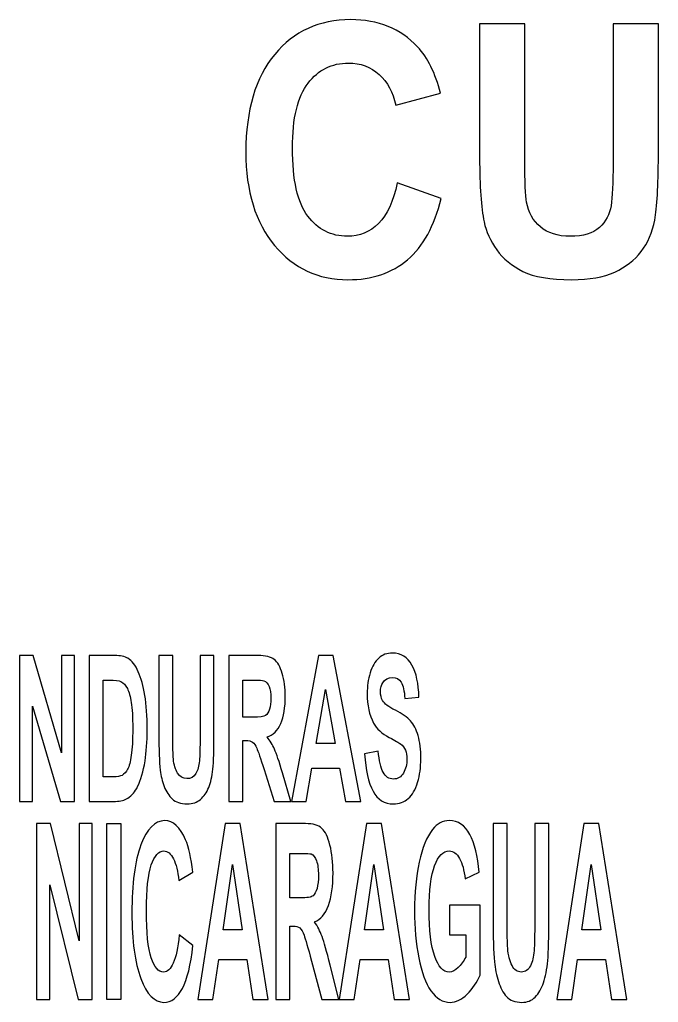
# Model space of a CAD drawing. Header units: centimetres. Extents: x -12.1 to 12.1, y -5 to 6.2.
# Drawn here: x -9.052 to -8.375, y 0.581 to 1.622 of the extents above; entities that cross this region are included whole.
import ezdxf

# ---------------------------------------------------------------- set-up
doc = ezdxf.new("R2010")
doc.units = ezdxf.units.CM
doc.header["$MEASUREMENT"] = 0
doc.layers.add('Layer 1', color=7, linetype='Continuous')

msp = doc.modelspace()

# ---------------------------------------------------------------- linework, layer by layer
at = {"layer": 'Layer 1', "color": 250}
for points, knots in [([(-8.65151, 1.44887), (-8.65151, 1.44887), (-8.605, 1.43233), (-8.605, 1.43233), (-8.605, 1.43233), (-8.61211, 1.40324), (-8.62399, 1.38167), (-8.64055, 1.36754), (-8.64055, 1.36754), (-8.65715, 1.35342), (-8.67818, 1.34637), (-8.70369, 1.34637), (-8.70369, 1.34637), (-8.73522, 1.34637), (-8.76116, 1.35845), (-8.78146, 1.38263), (-8.78146, 1.38263), (-8.80179, 1.4068), (-8.81192, 1.43985), (-8.81192, 1.48175), (-8.81192, 1.48175), (-8.81192, 1.5261), (-8.80173, 1.56054), (-8.78132, 1.58506), (-8.78132, 1.58506), (-8.76091, 1.60958), (-8.73406, 1.62187), (-8.70078, 1.62187), (-8.70078, 1.62187), (-8.67169, 1.62187), (-8.6481, 1.61226), (-8.62993, 1.59298), (-8.62993, 1.59298), (-8.61916, 1.5816), (-8.61106, 1.56523), (-8.60565, 1.54392), (-8.60565, 1.54392), (-8.60565, 1.54392), (-8.65313, 1.53119), (-8.65313, 1.53119), (-8.65313, 1.53119), (-8.65593, 1.54499), (-8.66182, 1.55591), (-8.6707, 1.56389), (-8.6707, 1.56389), (-8.6796, 1.5719), (-8.69044, 1.57589), (-8.7032, 1.57589), (-8.7032, 1.57589), (-8.72081, 1.57589), (-8.73511, 1.56879), (-8.74606, 1.55463), (-8.74606, 1.55463), (-8.75704, 1.54045), (-8.76251, 1.5175), (-8.76251, 1.48577), (-8.76251, 1.48577), (-8.76251, 1.45207), (-8.75712, 1.42808), (-8.74631, 1.41382), (-8.74631, 1.41382), (-8.73552, 1.39949), (-8.72145, 1.39235), (-8.70415, 1.39235), (-8.70415, 1.39235), (-8.69142, 1.39235), (-8.68045, 1.39689), (-8.67128, 1.40598), (-8.67128, 1.40598), (-8.66207, 1.41506), (-8.65549, 1.42937), (-8.65151, 1.44887)], [0, 0, 0, 0, 0.0526316, 0.0526316, 0.0526316, 0.0526316, 0.1052632, 0.1052632, 0.1052632, 0.1052632, 0.1578947, 0.1578947, 0.1578947, 0.1578947, 0.2105263, 0.2105263, 0.2105263, 0.2105263, 0.2631579, 0.2631579, 0.2631579, 0.2631579, 0.3157895, 0.3157895, 0.3157895, 0.3157895, 0.3684211, 0.3684211, 0.3684211, 0.3684211, 0.4210526, 0.4210526, 0.4210526, 0.4210526, 0.4736842, 0.4736842, 0.4736842, 0.4736842, 0.5263158, 0.5263158, 0.5263158, 0.5263158, 0.5789474, 0.5789474, 0.5789474, 0.5789474, 0.6315789, 0.6315789, 0.6315789, 0.6315789, 0.6842105, 0.6842105, 0.6842105, 0.6842105, 0.7368421, 0.7368421, 0.7368421, 0.7368421, 0.7894737, 0.7894737, 0.7894737, 0.7894737, 0.8421053, 0.8421053, 0.8421053, 0.8421053, 0.8947368, 0.8947368, 0.8947368, 0.8947368, 1, 1, 1, 1]), ([(-8.56415, 1.61732), (-8.56415, 1.61732), (-8.51619, 1.61732), (-8.51619, 1.61732), (-8.51619, 1.61732), (-8.51619, 1.61732), (-8.51619, 1.47304), (-8.51619, 1.47304), (-8.51619, 1.47304), (-8.51619, 1.45015), (-8.51561, 1.4353), (-8.51441, 1.42849), (-8.51441, 1.42849), (-8.51238, 1.4176), (-8.50748, 1.40886), (-8.49974, 1.40225), (-8.49974, 1.40225), (-8.49202, 1.39564), (-8.48146, 1.39235), (-8.46806, 1.39235), (-8.46806, 1.39235), (-8.45446, 1.39235), (-8.44418, 1.39547), (-8.43728, 1.4017), (-8.43728, 1.4017), (-8.43035, 1.40793), (-8.42619, 1.41561), (-8.42479, 1.4247), (-8.42479, 1.4247), (-8.42339, 1.43379), (-8.42269, 1.44887), (-8.42269, 1.46995), (-8.42269, 1.46995), (-8.42269, 1.46995), (-8.42269, 1.61732), (-8.42269, 1.61732), (-8.42269, 1.61732), (-8.42269, 1.61732), (-8.37473, 1.61732), (-8.37473, 1.61732), (-8.37473, 1.61732), (-8.37473, 1.61732), (-8.37473, 1.47741), (-8.37473, 1.47741), (-8.37473, 1.47741), (-8.37473, 1.4454), (-8.37602, 1.42281), (-8.37861, 1.40962), (-8.37861, 1.40962), (-8.3812, 1.3964), (-8.38597, 1.38525), (-8.39296, 1.37616), (-8.39296, 1.37616), (-8.39992, 1.36711), (-8.40924, 1.35983), (-8.42091, 1.35444), (-8.42091, 1.35444), (-8.43259, 1.34905), (-8.44779, 1.34637), (-8.46657, 1.34637), (-8.46657, 1.34637), (-8.48929, 1.34637), (-8.5065, 1.34928), (-8.5182, 1.35519), (-8.5182, 1.35519), (-8.52993, 1.36105), (-8.53923, 1.36868), (-8.54601, 1.37808), (-8.54601, 1.37808), (-8.5528, 1.38746), (-8.55731, 1.39733), (-8.55943, 1.40761), (-8.55943, 1.40761), (-8.56258, 1.4229), (-8.56415, 1.4454), (-8.56415, 1.47523), (-8.56415, 1.47523), (-8.56415, 1.47523), (-8.56415, 1.61732), (-8.56415, 1.61732)], [0, 0, 0, 0, 0.047619, 0.047619, 0.047619, 0.047619, 0.0952381, 0.0952381, 0.0952381, 0.0952381, 0.1428571, 0.1428571, 0.1428571, 0.1428571, 0.1904762, 0.1904762, 0.1904762, 0.1904762, 0.2380952, 0.2380952, 0.2380952, 0.2380952, 0.2857143, 0.2857143, 0.2857143, 0.2857143, 0.3333333, 0.3333333, 0.3333333, 0.3333333, 0.3809524, 0.3809524, 0.3809524, 0.3809524, 0.4285714, 0.4285714, 0.4285714, 0.4285714, 0.4761905, 0.4761905, 0.4761905, 0.4761905, 0.5238095, 0.5238095, 0.5238095, 0.5238095, 0.5714286, 0.5714286, 0.5714286, 0.5714286, 0.6190476, 0.6190476, 0.6190476, 0.6190476, 0.6666667, 0.6666667, 0.6666667, 0.6666667, 0.7142857, 0.7142857, 0.7142857, 0.7142857, 0.7619048, 0.7619048, 0.7619048, 0.7619048, 0.8095238, 0.8095238, 0.8095238, 0.8095238, 0.8571429, 0.8571429, 0.8571429, 0.8571429, 0.9047619, 0.9047619, 0.9047619, 0.9047619, 1, 1, 1, 1]), ([(-9.05169, 0.79375), (-9.05169, 0.79375), (-9.05169, 0.94823), (-9.05169, 0.94823), (-9.05169, 0.94823), (-9.05169, 0.94823), (-9.0373, 0.94823), (-9.0373, 0.94823), (-9.0373, 0.94823), (-9.0373, 0.94823), (-9.00731, 0.8451), (-9.00731, 0.8451), (-9.00731, 0.8451), (-9.00731, 0.8451), (-9.00731, 0.94823), (-9.00731, 0.94823), (-9.00731, 0.94823), (-9.00731, 0.94823), (-8.99357, 0.94823), (-8.99357, 0.94823), (-8.99357, 0.94823), (-8.99357, 0.94823), (-8.99357, 0.79375), (-8.99357, 0.79375), (-8.99357, 0.79375), (-8.99357, 0.79375), (-9.00838, 0.79375), (-9.00838, 0.79375), (-9.00838, 0.79375), (-9.00838, 0.79375), (-9.03794, 0.8945), (-9.03794, 0.8945), (-9.03794, 0.8945), (-9.03794, 0.8945), (-9.03794, 0.79375), (-9.03794, 0.79375), (-9.03794, 0.79375), (-9.03794, 0.79375), (-9.05169, 0.79375), (-9.05169, 0.79375)], [0, 0, 0, 0, 0.0909091, 0.0909091, 0.0909091, 0.0909091, 0.1818182, 0.1818182, 0.1818182, 0.1818182, 0.2727273, 0.2727273, 0.2727273, 0.2727273, 0.3636364, 0.3636364, 0.3636364, 0.3636364, 0.4545455, 0.4545455, 0.4545455, 0.4545455, 0.5454545, 0.5454545, 0.5454545, 0.5454545, 0.6363636, 0.6363636, 0.6363636, 0.6363636, 0.7272727, 0.7272727, 0.7272727, 0.7272727, 0.8181818, 0.8181818, 0.8181818, 0.8181818, 1, 1, 1, 1]), ([(-8.97796, 0.94823), (-8.97796, 0.94823), (-8.95094, 0.94823), (-8.95094, 0.94823), (-8.95094, 0.94823), (-8.94482, 0.94823), (-8.94019, 0.94724), (-8.93699, 0.94526), (-8.93699, 0.94526), (-8.93271, 0.94261), (-8.92901, 0.93786), (-8.92595, 0.93105), (-8.92595, 0.93105), (-8.9229, 0.92424), (-8.92057, 0.91588), (-8.91897, 0.90604), (-8.91897, 0.90604), (-8.91736, 0.89616), (-8.91655, 0.884), (-8.91655, 0.86953), (-8.91655, 0.86953), (-8.91655, 0.8568), (-8.9173, 0.84585), (-8.91879, 0.83665), (-8.91879, 0.83665), (-8.92065, 0.82541), (-8.92328, 0.81632), (-8.92665, 0.80936), (-8.92665, 0.80936), (-8.92921, 0.8041), (-8.93268, 0.79999), (-8.93704, 0.79701), (-8.93704, 0.79701), (-8.9403, 0.79486), (-8.94465, 0.79375), (-8.95015, 0.79375), (-8.95015, 0.79375), (-8.95015, 0.79375), (-8.97796, 0.79375), (-8.97796, 0.79375), (-8.97796, 0.79375), (-8.97796, 0.79375), (-8.97796, 0.94823), (-8.97796, 0.94823)], [0, 0, 0, 0, 0.0833333, 0.0833333, 0.0833333, 0.0833333, 0.1666667, 0.1666667, 0.1666667, 0.1666667, 0.25, 0.25, 0.25, 0.25, 0.3333333, 0.3333333, 0.3333333, 0.3333333, 0.4166667, 0.4166667, 0.4166667, 0.4166667, 0.5, 0.5, 0.5, 0.5, 0.5833333, 0.5833333, 0.5833333, 0.5833333, 0.6666667, 0.6666667, 0.6666667, 0.6666667, 0.75, 0.75, 0.75, 0.75, 0.8333333, 0.8333333, 0.8333333, 0.8333333, 1, 1, 1, 1]), ([(-8.90411, 0.94823), (-8.90411, 0.94823), (-8.88932, 0.94823), (-8.88932, 0.94823), (-8.88932, 0.94823), (-8.88932, 0.94823), (-8.88932, 0.86457), (-8.88932, 0.86457), (-8.88932, 0.86457), (-8.88932, 0.85129), (-8.88914, 0.84268), (-8.88877, 0.83875), (-8.88877, 0.83875), (-8.88813, 0.83246), (-8.88661, 0.82736), (-8.88423, 0.82352), (-8.88423, 0.82352), (-8.88186, 0.81971), (-8.8786, 0.81778), (-8.87447, 0.81778), (-8.87447, 0.81778), (-8.87028, 0.81778), (-8.86711, 0.81958), (-8.86501, 0.82322), (-8.86501, 0.82322), (-8.86285, 0.82684), (-8.86157, 0.83126), (-8.86113, 0.83654), (-8.86113, 0.83654), (-8.86073, 0.8418), (-8.86046, 0.85057), (-8.86046, 0.86277), (-8.86046, 0.86277), (-8.86046, 0.86277), (-8.86046, 0.94823), (-8.86046, 0.94823), (-8.86046, 0.94823), (-8.86046, 0.94823), (-8.8457, 0.94823), (-8.8457, 0.94823), (-8.8457, 0.94823), (-8.8457, 0.94823), (-8.8457, 0.86711), (-8.8457, 0.86711), (-8.8457, 0.86711), (-8.8457, 0.84853), (-8.84607, 0.83545), (-8.84689, 0.82779), (-8.84689, 0.82779), (-8.84768, 0.82013), (-8.84916, 0.81367), (-8.85132, 0.80843), (-8.85132, 0.80843), (-8.85345, 0.80313), (-8.85633, 0.79894), (-8.85994, 0.79583), (-8.85994, 0.79583), (-8.86352, 0.79268), (-8.86821, 0.79114), (-8.87403, 0.79114), (-8.87403, 0.79114), (-8.88102, 0.79114), (-8.88632, 0.79282), (-8.88993, 0.79626), (-8.88993, 0.79626), (-8.89357, 0.79964), (-8.89639, 0.80406), (-8.89852, 0.80951), (-8.89852, 0.80951), (-8.90062, 0.81495), (-8.90201, 0.82066), (-8.90266, 0.82666), (-8.90266, 0.82666), (-8.90361, 0.83549), (-8.90411, 0.84853), (-8.90411, 0.86583), (-8.90411, 0.86583), (-8.90411, 0.86583), (-8.90411, 0.94823), (-8.90411, 0.94823)], [0, 0, 0, 0, 0.047619, 0.047619, 0.047619, 0.047619, 0.0952381, 0.0952381, 0.0952381, 0.0952381, 0.1428571, 0.1428571, 0.1428571, 0.1428571, 0.1904762, 0.1904762, 0.1904762, 0.1904762, 0.2380952, 0.2380952, 0.2380952, 0.2380952, 0.2857143, 0.2857143, 0.2857143, 0.2857143, 0.3333333, 0.3333333, 0.3333333, 0.3333333, 0.3809524, 0.3809524, 0.3809524, 0.3809524, 0.4285714, 0.4285714, 0.4285714, 0.4285714, 0.4761905, 0.4761905, 0.4761905, 0.4761905, 0.5238095, 0.5238095, 0.5238095, 0.5238095, 0.5714286, 0.5714286, 0.5714286, 0.5714286, 0.6190476, 0.6190476, 0.6190476, 0.6190476, 0.6666667, 0.6666667, 0.6666667, 0.6666667, 0.7142857, 0.7142857, 0.7142857, 0.7142857, 0.7619048, 0.7619048, 0.7619048, 0.7619048, 0.8095238, 0.8095238, 0.8095238, 0.8095238, 0.8571429, 0.8571429, 0.8571429, 0.8571429, 0.9047619, 0.9047619, 0.9047619, 0.9047619, 1, 1, 1, 1]), ([(-8.83004, 0.79375), (-8.83004, 0.79375), (-8.83004, 0.94823), (-8.83004, 0.94823), (-8.83004, 0.94823), (-8.83004, 0.94823), (-8.79894, 0.94823), (-8.79894, 0.94823), (-8.79894, 0.94823), (-8.7911, 0.94823), (-8.7854, 0.94684), (-8.78184, 0.94407), (-8.78184, 0.94407), (-8.77832, 0.94131), (-8.77547, 0.93635), (-8.77334, 0.92925), (-8.77334, 0.92925), (-8.77118, 0.92217), (-8.77014, 0.91405), (-8.77014, 0.90493), (-8.77014, 0.90493), (-8.77014, 0.89334), (-8.77174, 0.88377), (-8.77497, 0.87622), (-8.77497, 0.87622), (-8.7782, 0.86865), (-8.78306, 0.86391), (-8.78947, 0.86193), (-8.78947, 0.86193), (-8.78626, 0.85802), (-8.78365, 0.85368), (-8.78155, 0.84897), (-8.78155, 0.84897), (-8.77946, 0.84424), (-8.77666, 0.83592), (-8.77313, 0.8239), (-8.77313, 0.8239), (-8.77313, 0.8239), (-8.76419, 0.79375), (-8.76419, 0.79375), (-8.76419, 0.79375), (-8.76419, 0.79375), (-8.7819, 0.79375), (-8.7819, 0.79375), (-8.7819, 0.79375), (-8.7819, 0.79375), (-8.79255, 0.82736), (-8.79255, 0.82736), (-8.79255, 0.82736), (-8.79638, 0.83942), (-8.79897, 0.84696), (-8.80036, 0.85007), (-8.80036, 0.85007), (-8.80176, 0.85322), (-8.80324, 0.85535), (-8.80482, 0.85651), (-8.80482, 0.85651), (-8.80639, 0.85764), (-8.80886, 0.85825), (-8.81224, 0.85825), (-8.81224, 0.85825), (-8.81224, 0.85825), (-8.81527, 0.85825), (-8.81527, 0.85825), (-8.81527, 0.85825), (-8.81527, 0.85825), (-8.81527, 0.79375), (-8.81527, 0.79375), (-8.81527, 0.79375), (-8.81527, 0.79375), (-8.83004, 0.79375), (-8.83004, 0.79375)], [0, 0, 0, 0, 0.0526316, 0.0526316, 0.0526316, 0.0526316, 0.1052632, 0.1052632, 0.1052632, 0.1052632, 0.1578947, 0.1578947, 0.1578947, 0.1578947, 0.2105263, 0.2105263, 0.2105263, 0.2105263, 0.2631579, 0.2631579, 0.2631579, 0.2631579, 0.3157895, 0.3157895, 0.3157895, 0.3157895, 0.3684211, 0.3684211, 0.3684211, 0.3684211, 0.4210526, 0.4210526, 0.4210526, 0.4210526, 0.4736842, 0.4736842, 0.4736842, 0.4736842, 0.5263158, 0.5263158, 0.5263158, 0.5263158, 0.5789474, 0.5789474, 0.5789474, 0.5789474, 0.6315789, 0.6315789, 0.6315789, 0.6315789, 0.6842105, 0.6842105, 0.6842105, 0.6842105, 0.7368421, 0.7368421, 0.7368421, 0.7368421, 0.7894737, 0.7894737, 0.7894737, 0.7894737, 0.8421053, 0.8421053, 0.8421053, 0.8421053, 0.8947368, 0.8947368, 0.8947368, 0.8947368, 1, 1, 1, 1]), ([(-8.69012, 0.79375), (-8.69012, 0.79375), (-8.70622, 0.79375), (-8.70622, 0.79375), (-8.70622, 0.79375), (-8.70622, 0.79375), (-8.7126, 0.82888), (-8.7126, 0.82888), (-8.7126, 0.82888), (-8.7126, 0.82888), (-8.74189, 0.82888), (-8.74189, 0.82888), (-8.74189, 0.82888), (-8.74189, 0.82888), (-8.74795, 0.79375), (-8.74795, 0.79375), (-8.74795, 0.79375), (-8.74795, 0.79375), (-8.76362, 0.79375), (-8.76362, 0.79375), (-8.76362, 0.79375), (-8.76362, 0.79375), (-8.73511, 0.94823), (-8.73511, 0.94823), (-8.73511, 0.94823), (-8.73511, 0.94823), (-8.71947, 0.94823), (-8.71947, 0.94823), (-8.71947, 0.94823), (-8.71947, 0.94823), (-8.69012, 0.79375), (-8.69012, 0.79375)], [0, 0, 0, 0, 0.1111111, 0.1111111, 0.1111111, 0.1111111, 0.2222222, 0.2222222, 0.2222222, 0.2222222, 0.3333333, 0.3333333, 0.3333333, 0.3333333, 0.4444444, 0.4444444, 0.4444444, 0.4444444, 0.5555556, 0.5555556, 0.5555556, 0.5555556, 0.6666667, 0.6666667, 0.6666667, 0.6666667, 0.7777778, 0.7777778, 0.7777778, 0.7777778, 1, 1, 1, 1]), ([(-8.68601, 0.84401), (-8.68601, 0.84401), (-8.67163, 0.84699), (-8.67163, 0.84699), (-8.67163, 0.84699), (-8.67076, 0.83679), (-8.66901, 0.82931), (-8.66636, 0.82453), (-8.66636, 0.82453), (-8.66371, 0.81976), (-8.66012, 0.81737), (-8.65564, 0.81737), (-8.65564, 0.81737), (-8.6509, 0.81737), (-8.64728, 0.8195), (-8.64487, 0.82375), (-8.64487, 0.82375), (-8.64248, 0.82797), (-8.64126, 0.83295), (-8.64126, 0.83866), (-8.64126, 0.83866), (-8.64126, 0.8423), (-8.64175, 0.84542), (-8.64277, 0.84798), (-8.64277, 0.84798), (-8.64379, 0.85053), (-8.64556, 0.85276), (-8.6481, 0.85465), (-8.6481, 0.85465), (-8.64982, 0.85592), (-8.65378, 0.85817), (-8.65995, 0.8614), (-8.65995, 0.8614), (-8.66787, 0.86553), (-8.67343, 0.87063), (-8.67663, 0.87668), (-8.67663, 0.87668), (-8.68112, 0.88519), (-8.68336, 0.89555), (-8.68336, 0.90779), (-8.68336, 0.90779), (-8.68336, 0.91565), (-8.68231, 0.92299), (-8.68019, 0.92983), (-8.68019, 0.92983), (-8.67806, 0.9367), (-8.67503, 0.94192), (-8.67105, 0.9455), (-8.67105, 0.9455), (-8.66708, 0.94907), (-8.66228, 0.95086), (-8.65663, 0.95086), (-8.65663, 0.95086), (-8.64743, 0.95086), (-8.64053, 0.94663), (-8.63587, 0.93813), (-8.63587, 0.93813), (-8.63124, 0.92963), (-8.62879, 0.91827), (-8.62856, 0.90409), (-8.62856, 0.90409), (-8.62856, 0.90409), (-8.64335, 0.90272), (-8.64335, 0.90272), (-8.64335, 0.90272), (-8.64396, 0.91064), (-8.64533, 0.91635), (-8.64743, 0.91984), (-8.64743, 0.91984), (-8.64949, 0.9233), (-8.65261, 0.92505), (-8.65677, 0.92505), (-8.65677, 0.92505), (-8.66109, 0.92505), (-8.66443, 0.92319), (-8.66685, 0.91947), (-8.66685, 0.91947), (-8.66845, 0.91707), (-8.66921, 0.9139), (-8.66921, 0.90986), (-8.66921, 0.90986), (-8.66921, 0.90622), (-8.66851, 0.9031), (-8.66703, 0.90051), (-8.66703, 0.90051), (-8.66516, 0.89719), (-8.66062, 0.89375), (-8.65343, 0.89017), (-8.65343, 0.89017), (-8.64623, 0.88659), (-8.64093, 0.88289), (-8.63747, 0.87904), (-8.63747, 0.87904), (-8.63401, 0.8752), (-8.63133, 0.86999), (-8.62938, 0.86335), (-8.62938, 0.86335), (-8.62742, 0.85671), (-8.62646, 0.8485), (-8.62646, 0.83875), (-8.62646, 0.83875), (-8.62646, 0.82989), (-8.62763, 0.82162), (-8.62993, 0.81388), (-8.62993, 0.81388), (-8.63226, 0.80616), (-8.63558, 0.80042), (-8.63986, 0.79667), (-8.63986, 0.79667), (-8.64411, 0.79291), (-8.64944, 0.79102), (-8.65578, 0.79102), (-8.65578, 0.79102), (-8.66504, 0.79102), (-8.67215, 0.79553), (-8.67713, 0.80456), (-8.67713, 0.80456), (-8.68208, 0.81359), (-8.68505, 0.82675), (-8.68601, 0.84401)], [0, 0, 0, 0, 0.0322581, 0.0322581, 0.0322581, 0.0322581, 0.0645161, 0.0645161, 0.0645161, 0.0645161, 0.0967742, 0.0967742, 0.0967742, 0.0967742, 0.1290323, 0.1290323, 0.1290323, 0.1290323, 0.1612903, 0.1612903, 0.1612903, 0.1612903, 0.1935484, 0.1935484, 0.1935484, 0.1935484, 0.2258065, 0.2258065, 0.2258065, 0.2258065, 0.2580645, 0.2580645, 0.2580645, 0.2580645, 0.2903226, 0.2903226, 0.2903226, 0.2903226, 0.3225806, 0.3225806, 0.3225806, 0.3225806, 0.3548387, 0.3548387, 0.3548387, 0.3548387, 0.3870968, 0.3870968, 0.3870968, 0.3870968, 0.4193548, 0.4193548, 0.4193548, 0.4193548, 0.4516129, 0.4516129, 0.4516129, 0.4516129, 0.483871, 0.483871, 0.483871, 0.483871, 0.516129, 0.516129, 0.516129, 0.516129, 0.5483871, 0.5483871, 0.5483871, 0.5483871, 0.5806452, 0.5806452, 0.5806452, 0.5806452, 0.6129032, 0.6129032, 0.6129032, 0.6129032, 0.6451613, 0.6451613, 0.6451613, 0.6451613, 0.6774194, 0.6774194, 0.6774194, 0.6774194, 0.7096774, 0.7096774, 0.7096774, 0.7096774, 0.7419355, 0.7419355, 0.7419355, 0.7419355, 0.7741935, 0.7741935, 0.7741935, 0.7741935, 0.8064516, 0.8064516, 0.8064516, 0.8064516, 0.8387097, 0.8387097, 0.8387097, 0.8387097, 0.8709677, 0.8709677, 0.8709677, 0.8709677, 0.9032258, 0.9032258, 0.9032258, 0.9032258, 0.9354839, 0.9354839, 0.9354839, 0.9354839, 1, 1, 1, 1]), ([(-8.96319, 0.92208), (-8.96319, 0.92208), (-8.96319, 0.81979), (-8.96319, 0.81979), (-8.96319, 0.81979), (-8.96319, 0.81979), (-8.95213, 0.81979), (-8.95213, 0.81979), (-8.95213, 0.81979), (-8.948, 0.81979), (-8.94503, 0.82028), (-8.94319, 0.82124), (-8.94319, 0.82124), (-8.9408, 0.82253), (-8.93879, 0.82468), (-8.93722, 0.82768), (-8.93722, 0.82768), (-8.93565, 0.83071), (-8.93434, 0.83569), (-8.93335, 0.84259), (-8.93335, 0.84259), (-8.93236, 0.84952), (-8.93186, 0.85892), (-8.93186, 0.87089), (-8.93186, 0.87089), (-8.93186, 0.88283), (-8.93236, 0.892), (-8.93335, 0.89838), (-8.93335, 0.89838), (-8.93434, 0.90479), (-8.93574, 0.90977), (-8.93754, 0.91335), (-8.93754, 0.91335), (-8.93935, 0.91696), (-8.94162, 0.91935), (-8.94438, 0.92063), (-8.94438, 0.92063), (-8.94645, 0.92162), (-8.95053, 0.92208), (-8.95656, 0.92208), (-8.95656, 0.92208), (-8.95656, 0.92208), (-8.96319, 0.92208), (-8.96319, 0.92208)], [0, 0, 0, 0, 0.0833333, 0.0833333, 0.0833333, 0.0833333, 0.1666667, 0.1666667, 0.1666667, 0.1666667, 0.25, 0.25, 0.25, 0.25, 0.3333333, 0.3333333, 0.3333333, 0.3333333, 0.4166667, 0.4166667, 0.4166667, 0.4166667, 0.5, 0.5, 0.5, 0.5, 0.5833333, 0.5833333, 0.5833333, 0.5833333, 0.6666667, 0.6666667, 0.6666667, 0.6666667, 0.75, 0.75, 0.75, 0.75, 0.8333333, 0.8333333, 0.8333333, 0.8333333, 1, 1, 1, 1]), ([(-8.81527, 0.88292), (-8.81527, 0.88292), (-8.80433, 0.88292), (-8.80433, 0.88292), (-8.80433, 0.88292), (-8.79722, 0.88292), (-8.79279, 0.88353), (-8.79104, 0.88478), (-8.79104, 0.88478), (-8.78927, 0.88606), (-8.78787, 0.88825), (-8.78688, 0.89133), (-8.78688, 0.89133), (-8.78586, 0.89442), (-8.78537, 0.89829), (-8.78537, 0.90292), (-8.78537, 0.90292), (-8.78537, 0.90811), (-8.78603, 0.91233), (-8.78735, 0.9155), (-8.78735, 0.9155), (-8.78866, 0.91873), (-8.79052, 0.92071), (-8.79291, 0.92159), (-8.79291, 0.92159), (-8.79413, 0.92191), (-8.79771, 0.92208), (-8.80374, 0.92208), (-8.80374, 0.92208), (-8.80374, 0.92208), (-8.81527, 0.92208), (-8.81527, 0.92208), (-8.81527, 0.92208), (-8.81527, 0.92208), (-8.81527, 0.88292), (-8.81527, 0.88292)], [0, 0, 0, 0, 0.1, 0.1, 0.1, 0.1, 0.2, 0.2, 0.2, 0.2, 0.3, 0.3, 0.3, 0.3, 0.4, 0.4, 0.4, 0.4, 0.5, 0.5, 0.5, 0.5, 0.6, 0.6, 0.6, 0.6, 0.7, 0.7, 0.7, 0.7, 0.8, 0.8, 0.8, 0.8, 1, 1, 1, 1]), ([(-8.71738, 0.85488), (-8.71738, 0.85488), (-8.72745, 0.91221), (-8.72745, 0.91221), (-8.72745, 0.91221), (-8.72745, 0.91221), (-8.73735, 0.85488), (-8.73735, 0.85488), (-8.73735, 0.85488), (-8.73735, 0.85488), (-8.71738, 0.85488), (-8.71738, 0.85488)], [0, 0, 0, 0, 0.25, 0.25, 0.25, 0.25, 0.5, 0.5, 0.5, 0.5, 1, 1, 1, 1]), ([(-8.88262, 0.65241), (-8.88262, 0.65241), (-8.86809, 0.64088), (-8.86809, 0.64088), (-8.86809, 0.64088), (-8.87031, 0.62056), (-8.87401, 0.60544), (-8.87919, 0.5956), (-8.87919, 0.5956), (-8.8844, 0.58576), (-8.89095, 0.58081), (-8.89893, 0.58081), (-8.89893, 0.58081), (-8.90877, 0.58081), (-8.91687, 0.58926), (-8.92322, 0.60615), (-8.92322, 0.60615), (-8.92957, 0.62303), (-8.93274, 0.64612), (-8.93274, 0.67539), (-8.93274, 0.67539), (-8.93274, 0.7064), (-8.92957, 0.73045), (-8.92319, 0.74761), (-8.92319, 0.74761), (-8.9168, 0.76476), (-8.90842, 0.77332), (-8.898, 0.77332), (-8.898, 0.77332), (-8.88891, 0.77332), (-8.88154, 0.76659), (-8.8759, 0.75314), (-8.8759, 0.75314), (-8.87249, 0.74515), (-8.86999, 0.73371), (-8.86829, 0.71883), (-8.86829, 0.71883), (-8.86829, 0.71883), (-8.88312, 0.70992), (-8.88312, 0.70992), (-8.88312, 0.70992), (-8.88399, 0.71959), (-8.88583, 0.72722), (-8.88862, 0.73278), (-8.88862, 0.73278), (-8.89141, 0.73837), (-8.89479, 0.74117), (-8.89879, 0.74117), (-8.89879, 0.74117), (-8.90426, 0.74117), (-8.90874, 0.73621), (-8.91215, 0.72634), (-8.91215, 0.72634), (-8.91558, 0.71641), (-8.9173, 0.70037), (-8.9173, 0.67821), (-8.9173, 0.67821), (-8.9173, 0.65465), (-8.91562, 0.63792), (-8.91224, 0.62793), (-8.91224, 0.62793), (-8.90886, 0.61794), (-8.90449, 0.61293), (-8.89907, 0.61293), (-8.89907, 0.61293), (-8.89509, 0.61293), (-8.89165, 0.6161), (-8.8888, 0.62245), (-8.8888, 0.62245), (-8.88591, 0.62879), (-8.88388, 0.63878), (-8.88262, 0.65241)], [0, 0, 0, 0, 0.0526316, 0.0526316, 0.0526316, 0.0526316, 0.1052632, 0.1052632, 0.1052632, 0.1052632, 0.1578947, 0.1578947, 0.1578947, 0.1578947, 0.2105263, 0.2105263, 0.2105263, 0.2105263, 0.2631579, 0.2631579, 0.2631579, 0.2631579, 0.3157895, 0.3157895, 0.3157895, 0.3157895, 0.3684211, 0.3684211, 0.3684211, 0.3684211, 0.4210526, 0.4210526, 0.4210526, 0.4210526, 0.4736842, 0.4736842, 0.4736842, 0.4736842, 0.5263158, 0.5263158, 0.5263158, 0.5263158, 0.5789474, 0.5789474, 0.5789474, 0.5789474, 0.6315789, 0.6315789, 0.6315789, 0.6315789, 0.6842105, 0.6842105, 0.6842105, 0.6842105, 0.7368421, 0.7368421, 0.7368421, 0.7368421, 0.7894737, 0.7894737, 0.7894737, 0.7894737, 0.8421053, 0.8421053, 0.8421053, 0.8421053, 0.8947368, 0.8947368, 0.8947368, 0.8947368, 1, 1, 1, 1]), ([(-8.59601, 0.65241), (-8.59601, 0.65241), (-8.59601, 0.68378), (-8.59601, 0.68378), (-8.59601, 0.68378), (-8.59601, 0.68378), (-8.56368, 0.68378), (-8.56368, 0.68378), (-8.56368, 0.68378), (-8.56368, 0.68378), (-8.56368, 0.60964), (-8.56368, 0.60964), (-8.56368, 0.60964), (-8.56683, 0.60203), (-8.57134, 0.59528), (-8.57734, 0.58949), (-8.57734, 0.58949), (-8.58328, 0.58369), (-8.58931, 0.58081), (-8.59542, 0.58081), (-8.59542, 0.58081), (-8.6032, 0.58081), (-8.60996, 0.58489), (-8.61575, 0.59307), (-8.61575, 0.59307), (-8.62151, 0.60123), (-8.62585, 0.6129), (-8.62873, 0.6281), (-8.62873, 0.6281), (-8.63165, 0.6433), (-8.6331, 0.65984), (-8.6331, 0.67769), (-8.6331, 0.67769), (-8.6331, 0.69708), (-8.6315, 0.71432), (-8.62824, 0.72937), (-8.62824, 0.72937), (-8.62498, 0.74443), (-8.62027, 0.75599), (-8.614, 0.76406), (-8.614, 0.76406), (-8.60925, 0.77023), (-8.60331, 0.77332), (-8.59624, 0.77332), (-8.59624, 0.77332), (-8.58703, 0.77332), (-8.57984, 0.76846), (-8.57464, 0.75878), (-8.57464, 0.75878), (-8.56945, 0.74906), (-8.56613, 0.73566), (-8.56465, 0.7186), (-8.56465, 0.7186), (-8.56465, 0.7186), (-8.57952, 0.71158), (-8.57952, 0.71158), (-8.57952, 0.71158), (-8.58057, 0.72073), (-8.58253, 0.72794), (-8.58543, 0.73325), (-8.58543, 0.73325), (-8.58832, 0.73852), (-8.5919, 0.74117), (-8.59624, 0.74117), (-8.59624, 0.74117), (-8.60279, 0.74117), (-8.60797, 0.73598), (-8.61185, 0.72556), (-8.61185, 0.72556), (-8.61572, 0.71513), (-8.61764, 0.69971), (-8.61764, 0.67924), (-8.61764, 0.67924), (-8.61764, 0.65713), (-8.61572, 0.64053), (-8.61179, 0.6295), (-8.61179, 0.6295), (-8.60788, 0.61846), (-8.60273, 0.61293), (-8.59639, 0.61293), (-8.59639, 0.61293), (-8.59324, 0.61293), (-8.5901, 0.61447), (-8.58695, 0.61756), (-8.58695, 0.61756), (-8.58377, 0.62065), (-8.5811, 0.6244), (-8.57883, 0.62879), (-8.57883, 0.62879), (-8.57883, 0.62879), (-8.57883, 0.65241), (-8.57883, 0.65241), (-8.57883, 0.65241), (-8.57883, 0.65241), (-8.59601, 0.65241), (-8.59601, 0.65241)], [0, 0, 0, 0, 0.04, 0.04, 0.04, 0.04, 0.08, 0.08, 0.08, 0.08, 0.12, 0.12, 0.12, 0.12, 0.16, 0.16, 0.16, 0.16, 0.2, 0.2, 0.2, 0.2, 0.24, 0.24, 0.24, 0.24, 0.28, 0.28, 0.28, 0.28, 0.32, 0.32, 0.32, 0.32, 0.36, 0.36, 0.36, 0.36, 0.4, 0.4, 0.4, 0.4, 0.44, 0.44, 0.44, 0.44, 0.48, 0.48, 0.48, 0.48, 0.52, 0.52, 0.52, 0.52, 0.56, 0.56, 0.56, 0.56, 0.6, 0.6, 0.6, 0.6, 0.64, 0.64, 0.64, 0.64, 0.68, 0.68, 0.68, 0.68, 0.72, 0.72, 0.72, 0.72, 0.76, 0.76, 0.76, 0.76, 0.8, 0.8, 0.8, 0.8, 0.84, 0.84, 0.84, 0.84, 0.88, 0.88, 0.88, 0.88, 0.92, 0.92, 0.92, 0.92, 1, 1, 1, 1]), ([(-9.03369, 0.58398), (-9.03369, 0.58398), (-9.03369, 0.77014), (-9.03369, 0.77014), (-9.03369, 0.77014), (-9.03369, 0.77014), (-9.01911, 0.77014), (-9.01911, 0.77014), (-9.01911, 0.77014), (-9.01911, 0.77014), (-8.98871, 0.64583), (-8.98871, 0.64583), (-8.98871, 0.64583), (-8.98871, 0.64583), (-8.98871, 0.77014), (-8.98871, 0.77014), (-8.98871, 0.77014), (-8.98871, 0.77014), (-8.97478, 0.77014), (-8.97478, 0.77014), (-8.97478, 0.77014), (-8.97478, 0.77014), (-8.97478, 0.58398), (-8.97478, 0.58398), (-8.97478, 0.58398), (-8.97478, 0.58398), (-8.98981, 0.58398), (-8.98981, 0.58398), (-8.98981, 0.58398), (-8.98981, 0.58398), (-9.01978, 0.70535), (-9.01978, 0.70535), (-9.01978, 0.70535), (-9.01978, 0.70535), (-9.01978, 0.58398), (-9.01978, 0.58398), (-9.01978, 0.58398), (-9.01978, 0.58398), (-9.03369, 0.58398), (-9.03369, 0.58398)], [0, 0, 0, 0, 0.0909091, 0.0909091, 0.0909091, 0.0909091, 0.1818182, 0.1818182, 0.1818182, 0.1818182, 0.2727273, 0.2727273, 0.2727273, 0.2727273, 0.3636364, 0.3636364, 0.3636364, 0.3636364, 0.4545455, 0.4545455, 0.4545455, 0.4545455, 0.5454545, 0.5454545, 0.5454545, 0.5454545, 0.6363636, 0.6363636, 0.6363636, 0.6363636, 0.7272727, 0.7272727, 0.7272727, 0.7272727, 0.8181818, 0.8181818, 0.8181818, 0.8181818, 1, 1, 1, 1]), ([(-8.95938, 0.58398), (-8.95938, 0.58398), (-8.94439, 0.58398), (-8.94439, 0.58398), (-8.94439, 0.58398), (-8.94439, 0.58398), (-8.94439, 0.77014), (-8.94439, 0.77014), (-8.94439, 0.77014), (-8.94439, 0.77014), (-8.95938, 0.77014), (-8.95938, 0.77014), (-8.95938, 0.77014), (-8.95938, 0.77014), (-8.95938, 0.58398), (-8.95938, 0.58398)], [0, 0, 0, 0, 0.2, 0.2, 0.2, 0.2, 0.4, 0.4, 0.4, 0.4, 0.6, 0.6, 0.6, 0.6, 1, 1, 1, 1]), ([(-8.78828, 0.58398), (-8.78828, 0.58398), (-8.80458, 0.58398), (-8.80458, 0.58398), (-8.80458, 0.58398), (-8.80458, 0.58398), (-8.81105, 0.62626), (-8.81105, 0.62626), (-8.81105, 0.62626), (-8.81105, 0.62626), (-8.84072, 0.62626), (-8.84072, 0.62626), (-8.84072, 0.62626), (-8.84072, 0.62626), (-8.84687, 0.58398), (-8.84687, 0.58398), (-8.84687, 0.58398), (-8.84687, 0.58398), (-8.86276, 0.58398), (-8.86276, 0.58398), (-8.86276, 0.58398), (-8.86276, 0.58398), (-8.83382, 0.77014), (-8.83382, 0.77014), (-8.83382, 0.77014), (-8.83382, 0.77014), (-8.81798, 0.77014), (-8.81798, 0.77014), (-8.81798, 0.77014), (-8.81798, 0.77014), (-8.78828, 0.58398), (-8.78828, 0.58398)], [0, 0, 0, 0, 0.1111111, 0.1111111, 0.1111111, 0.1111111, 0.2222222, 0.2222222, 0.2222222, 0.2222222, 0.3333333, 0.3333333, 0.3333333, 0.3333333, 0.4444444, 0.4444444, 0.4444444, 0.4444444, 0.5555556, 0.5555556, 0.5555556, 0.5555556, 0.6666667, 0.6666667, 0.6666667, 0.6666667, 0.7777778, 0.7777778, 0.7777778, 0.7777778, 1, 1, 1, 1]), ([(-8.78027, 0.58398), (-8.78027, 0.58398), (-8.78027, 0.77014), (-8.78027, 0.77014), (-8.78027, 0.77014), (-8.78027, 0.77014), (-8.74871, 0.77014), (-8.74871, 0.77014), (-8.74871, 0.77014), (-8.74078, 0.77014), (-8.73502, 0.76846), (-8.73144, 0.76513), (-8.73144, 0.76513), (-8.72783, 0.76175), (-8.72497, 0.75582), (-8.72279, 0.74725), (-8.72279, 0.74725), (-8.72064, 0.73872), (-8.71955, 0.72893), (-8.71955, 0.71793), (-8.71955, 0.71793), (-8.71955, 0.70398), (-8.72119, 0.69245), (-8.72445, 0.68334), (-8.72445, 0.68334), (-8.72774, 0.67425), (-8.73263, 0.66851), (-8.73913, 0.66613), (-8.73913, 0.66613), (-8.73592, 0.66138), (-8.73324, 0.65617), (-8.73112, 0.65052), (-8.73112, 0.65052), (-8.72902, 0.64482), (-8.72617, 0.63477), (-8.72258, 0.62033), (-8.72258, 0.62033), (-8.72258, 0.62033), (-8.71353, 0.58398), (-8.71353, 0.58398), (-8.71353, 0.58398), (-8.71353, 0.58398), (-8.73147, 0.58398), (-8.73147, 0.58398), (-8.73147, 0.58398), (-8.73147, 0.58398), (-8.74227, 0.62449), (-8.74227, 0.62449), (-8.74227, 0.62449), (-8.74614, 0.63896), (-8.74877, 0.64808), (-8.75019, 0.65186), (-8.75019, 0.65186), (-8.75161, 0.65561), (-8.7531, 0.6582), (-8.7547, 0.65961), (-8.7547, 0.65961), (-8.75628, 0.661), (-8.75881, 0.66167), (-8.76225, 0.66167), (-8.76225, 0.66167), (-8.76225, 0.66167), (-8.76527, 0.66167), (-8.76527, 0.66167), (-8.76527, 0.66167), (-8.76527, 0.66167), (-8.76527, 0.58398), (-8.76527, 0.58398), (-8.76527, 0.58398), (-8.76527, 0.58398), (-8.78027, 0.58398), (-8.78027, 0.58398)], [0, 0, 0, 0, 0.0526316, 0.0526316, 0.0526316, 0.0526316, 0.1052632, 0.1052632, 0.1052632, 0.1052632, 0.1578947, 0.1578947, 0.1578947, 0.1578947, 0.2105263, 0.2105263, 0.2105263, 0.2105263, 0.2631579, 0.2631579, 0.2631579, 0.2631579, 0.3157895, 0.3157895, 0.3157895, 0.3157895, 0.3684211, 0.3684211, 0.3684211, 0.3684211, 0.4210526, 0.4210526, 0.4210526, 0.4210526, 0.4736842, 0.4736842, 0.4736842, 0.4736842, 0.5263158, 0.5263158, 0.5263158, 0.5263158, 0.5789474, 0.5789474, 0.5789474, 0.5789474, 0.6315789, 0.6315789, 0.6315789, 0.6315789, 0.6842105, 0.6842105, 0.6842105, 0.6842105, 0.7368421, 0.7368421, 0.7368421, 0.7368421, 0.7894737, 0.7894737, 0.7894737, 0.7894737, 0.8421053, 0.8421053, 0.8421053, 0.8421053, 0.8947368, 0.8947368, 0.8947368, 0.8947368, 1, 1, 1, 1]), ([(-8.63849, 0.58398), (-8.63849, 0.58398), (-8.65477, 0.58398), (-8.65477, 0.58398), (-8.65477, 0.58398), (-8.65477, 0.58398), (-8.66126, 0.62626), (-8.66126, 0.62626), (-8.66126, 0.62626), (-8.66126, 0.62626), (-8.69093, 0.62626), (-8.69093, 0.62626), (-8.69093, 0.62626), (-8.69093, 0.62626), (-8.69708, 0.58398), (-8.69708, 0.58398), (-8.69708, 0.58398), (-8.69708, 0.58398), (-8.71298, 0.58398), (-8.71298, 0.58398), (-8.71298, 0.58398), (-8.71298, 0.58398), (-8.68406, 0.77014), (-8.68406, 0.77014), (-8.68406, 0.77014), (-8.68406, 0.77014), (-8.66819, 0.77014), (-8.66819, 0.77014), (-8.66819, 0.77014), (-8.66819, 0.77014), (-8.63849, 0.58398), (-8.63849, 0.58398)], [0, 0, 0, 0, 0.1111111, 0.1111111, 0.1111111, 0.1111111, 0.2222222, 0.2222222, 0.2222222, 0.2222222, 0.3333333, 0.3333333, 0.3333333, 0.3333333, 0.4444444, 0.4444444, 0.4444444, 0.4444444, 0.5555556, 0.5555556, 0.5555556, 0.5555556, 0.6666667, 0.6666667, 0.6666667, 0.6666667, 0.7777778, 0.7777778, 0.7777778, 0.7777778, 1, 1, 1, 1]), ([(-8.54994, 0.77014), (-8.54994, 0.77014), (-8.53498, 0.77014), (-8.53498, 0.77014), (-8.53498, 0.77014), (-8.53498, 0.77014), (-8.53498, 0.66931), (-8.53498, 0.66931), (-8.53498, 0.66931), (-8.53498, 0.65332), (-8.53477, 0.64295), (-8.53442, 0.63817), (-8.53442, 0.63817), (-8.53378, 0.63058), (-8.53223, 0.62446), (-8.52982, 0.61986), (-8.52982, 0.61986), (-8.5274, 0.61522), (-8.52414, 0.61293), (-8.51992, 0.61293), (-8.51992, 0.61293), (-8.51567, 0.61293), (-8.51247, 0.61511), (-8.51031, 0.61948), (-8.51031, 0.61948), (-8.50812, 0.62382), (-8.50684, 0.62917), (-8.50641, 0.63552), (-8.50641, 0.63552), (-8.50597, 0.64187), (-8.50576, 0.65241), (-8.50576, 0.66714), (-8.50576, 0.66714), (-8.50576, 0.66714), (-8.50576, 0.77014), (-8.50576, 0.77014), (-8.50576, 0.77014), (-8.50576, 0.77014), (-8.49074, 0.77014), (-8.49074, 0.77014), (-8.49074, 0.77014), (-8.49074, 0.77014), (-8.49074, 0.67236), (-8.49074, 0.67236), (-8.49074, 0.67236), (-8.49074, 0.65002), (-8.49115, 0.63422), (-8.49196, 0.62498), (-8.49196, 0.62498), (-8.49278, 0.61575), (-8.49427, 0.60798), (-8.49642, 0.60163), (-8.49642, 0.60163), (-8.49863, 0.59528), (-8.50155, 0.59021), (-8.50519, 0.58646), (-8.50519, 0.58646), (-8.50883, 0.5827), (-8.51357, 0.58081), (-8.51945, 0.58081), (-8.51945, 0.58081), (-8.52656, 0.58081), (-8.53191, 0.58285), (-8.53561, 0.58695), (-8.53561, 0.58695), (-8.53925, 0.59106), (-8.54216, 0.59639), (-8.54426, 0.60294), (-8.54426, 0.60294), (-8.54642, 0.60952), (-8.54781, 0.61642), (-8.54849, 0.62359), (-8.54849, 0.62359), (-8.54948, 0.63428), (-8.54994, 0.65002), (-8.54994, 0.67082), (-8.54994, 0.67082), (-8.54994, 0.67082), (-8.54994, 0.77014), (-8.54994, 0.77014)], [0, 0, 0, 0, 0.047619, 0.047619, 0.047619, 0.047619, 0.0952381, 0.0952381, 0.0952381, 0.0952381, 0.1428571, 0.1428571, 0.1428571, 0.1428571, 0.1904762, 0.1904762, 0.1904762, 0.1904762, 0.2380952, 0.2380952, 0.2380952, 0.2380952, 0.2857143, 0.2857143, 0.2857143, 0.2857143, 0.3333333, 0.3333333, 0.3333333, 0.3333333, 0.3809524, 0.3809524, 0.3809524, 0.3809524, 0.4285714, 0.4285714, 0.4285714, 0.4285714, 0.4761905, 0.4761905, 0.4761905, 0.4761905, 0.5238095, 0.5238095, 0.5238095, 0.5238095, 0.5714286, 0.5714286, 0.5714286, 0.5714286, 0.6190476, 0.6190476, 0.6190476, 0.6190476, 0.6666667, 0.6666667, 0.6666667, 0.6666667, 0.7142857, 0.7142857, 0.7142857, 0.7142857, 0.7619048, 0.7619048, 0.7619048, 0.7619048, 0.8095238, 0.8095238, 0.8095238, 0.8095238, 0.8571429, 0.8571429, 0.8571429, 0.8571429, 0.9047619, 0.9047619, 0.9047619, 0.9047619, 1, 1, 1, 1]), ([(-8.40802, 0.58398), (-8.40802, 0.58398), (-8.42429, 0.58398), (-8.42429, 0.58398), (-8.42429, 0.58398), (-8.42429, 0.58398), (-8.43078, 0.62626), (-8.43078, 0.62626), (-8.43078, 0.62626), (-8.43078, 0.62626), (-8.46046, 0.62626), (-8.46046, 0.62626), (-8.46046, 0.62626), (-8.46046, 0.62626), (-8.46657, 0.58398), (-8.46657, 0.58398), (-8.46657, 0.58398), (-8.46657, 0.58398), (-8.4825, 0.58398), (-8.4825, 0.58398), (-8.4825, 0.58398), (-8.4825, 0.58398), (-8.45359, 0.77014), (-8.45359, 0.77014), (-8.45359, 0.77014), (-8.45359, 0.77014), (-8.43772, 0.77014), (-8.43772, 0.77014), (-8.43772, 0.77014), (-8.43772, 0.77014), (-8.40802, 0.58398), (-8.40802, 0.58398)], [0, 0, 0, 0, 0.1111111, 0.1111111, 0.1111111, 0.1111111, 0.2222222, 0.2222222, 0.2222222, 0.2222222, 0.3333333, 0.3333333, 0.3333333, 0.3333333, 0.4444444, 0.4444444, 0.4444444, 0.4444444, 0.5555556, 0.5555556, 0.5555556, 0.5555556, 0.6666667, 0.6666667, 0.6666667, 0.6666667, 0.7777778, 0.7777778, 0.7777778, 0.7777778, 1, 1, 1, 1]), ([(-8.76527, 0.6914), (-8.76527, 0.6914), (-8.75418, 0.6914), (-8.75418, 0.6914), (-8.75418, 0.6914), (-8.74698, 0.6914), (-8.74253, 0.69216), (-8.74073, 0.69371), (-8.74073, 0.69371), (-8.73895, 0.69522), (-8.73755, 0.69784), (-8.7365, 0.70156), (-8.7365, 0.70156), (-8.73549, 0.70529), (-8.73499, 0.70992), (-8.73499, 0.71555), (-8.73499, 0.71555), (-8.73499, 0.72178), (-8.73566, 0.72687), (-8.737, 0.73072), (-8.737, 0.73072), (-8.73831, 0.73453), (-8.7402, 0.73697), (-8.74265, 0.738), (-8.74265, 0.738), (-8.74384, 0.73843), (-8.74748, 0.73867), (-8.75357, 0.73867), (-8.75357, 0.73867), (-8.75357, 0.73867), (-8.76527, 0.73867), (-8.76527, 0.73867), (-8.76527, 0.73867), (-8.76527, 0.73867), (-8.76527, 0.6914), (-8.76527, 0.6914)], [0, 0, 0, 0, 0.1, 0.1, 0.1, 0.1, 0.2, 0.2, 0.2, 0.2, 0.3, 0.3, 0.3, 0.3, 0.4, 0.4, 0.4, 0.4, 0.5, 0.5, 0.5, 0.5, 0.6, 0.6, 0.6, 0.6, 0.7, 0.7, 0.7, 0.7, 0.8, 0.8, 0.8, 0.8, 1, 1, 1, 1]), ([(-8.81586, 0.65763), (-8.81586, 0.65763), (-8.8261, 0.7267), (-8.8261, 0.7267), (-8.8261, 0.7267), (-8.8261, 0.7267), (-8.83612, 0.65763), (-8.83612, 0.65763), (-8.83612, 0.65763), (-8.83612, 0.65763), (-8.81586, 0.65763), (-8.81586, 0.65763)], [0, 0, 0, 0, 0.25, 0.25, 0.25, 0.25, 0.5, 0.5, 0.5, 0.5, 1, 1, 1, 1]), ([(-8.66609, 0.65763), (-8.66609, 0.65763), (-8.67632, 0.7267), (-8.67632, 0.7267), (-8.67632, 0.7267), (-8.67632, 0.7267), (-8.68633, 0.65763), (-8.68633, 0.65763), (-8.68633, 0.65763), (-8.68633, 0.65763), (-8.66609, 0.65763), (-8.66609, 0.65763)], [0, 0, 0, 0, 0.25, 0.25, 0.25, 0.25, 0.5, 0.5, 0.5, 0.5, 1, 1, 1, 1]), ([(-8.43559, 0.65763), (-8.43559, 0.65763), (-8.44584, 0.7267), (-8.44584, 0.7267), (-8.44584, 0.7267), (-8.44584, 0.7267), (-8.45586, 0.65763), (-8.45586, 0.65763), (-8.45586, 0.65763), (-8.45586, 0.65763), (-8.43559, 0.65763), (-8.43559, 0.65763)], [0, 0, 0, 0, 0.25, 0.25, 0.25, 0.25, 0.5, 0.5, 0.5, 0.5, 1, 1, 1, 1])]:
    msp.add_open_spline(points, degree=3, knots=knots, dxfattribs=at)

doc.saveas('drawing.dxf')
